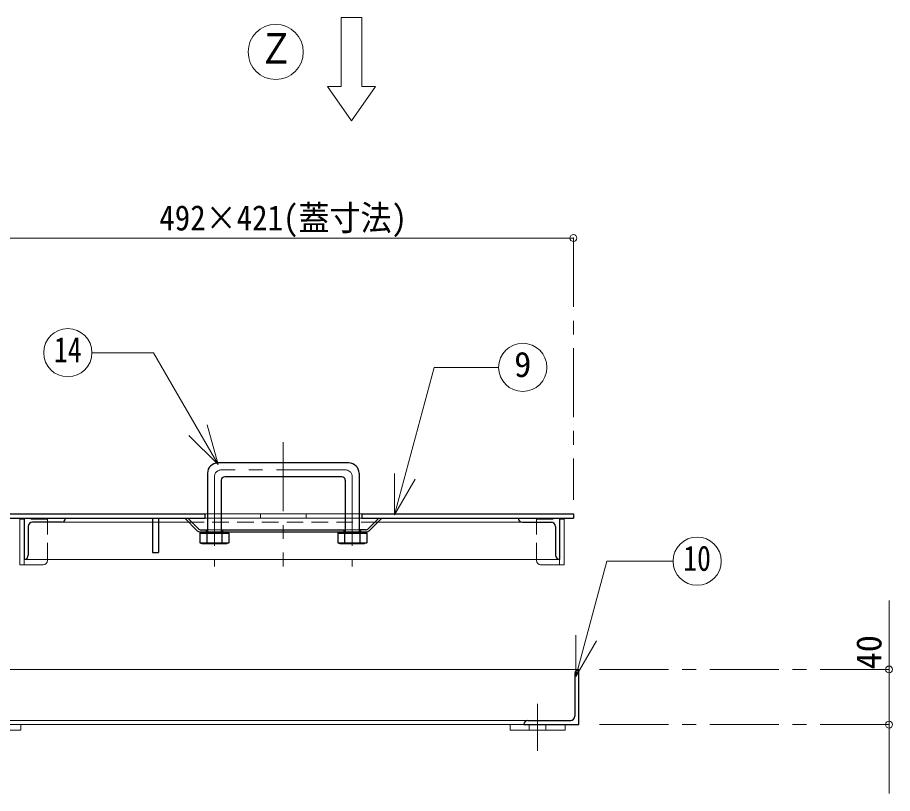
# Model space of a CAD drawing. Units: millimetres at full size, sheet at 1:10; details may follow other scales. Extents: x -2123 to 1927, y -1396 to 1414.
# Drawn here: x -1133 to -499, y -21 to 542 of the extents above; entities that cross this region are included whole.
import ezdxf
from ezdxf.enums import TextEntityAlignment as Align

# ---------------------------------------------------------------- set-up
doc = ezdxf.new("R2010")
doc.units = ezdxf.units.MM
doc.header["$LTSCALE"] = 10
doc.header["$PDMODE"] = 32
doc.header["$PDSIZE"] = 5
doc.linetypes.add('CHAIN1', pattern=[8, 5, -1, 1, -1])
doc.linetypes.add('DASHED1', pattern=[1.8, 1.2, -0.6])
doc.layers.add('0-0_ﾚｲﾔ1', color=4, linetype='Continuous', lineweight=9)
doc.styles.add('ＭＳ ゴシック', font='')
doc.styles.get('ＭＳ ゴシック').set_extended_font_data('MS Gothic')

msp = doc.modelspace()

# ---------------------------------------------------------------- linework, layer by layer
at = {"layer": '0-0_ﾚｲﾔ1', "color": 7, "lineweight": 18}
for p, q in [((-898.51, 542.13), (-883.51, 542.13)), ((-898.51, 542.13), (-898.51, 492.13)), ((-891.01, 467.13), (-908.51, 492.13)), ((-908.51, 492.13), (-898.51, 492.13)), ((-891.01, 467.13), (-873.51, 492.13)), ((-1034.77, 298.96), (-1079.36, 298.96)), ((-987.88, 217.75), (-1034.77, 298.96)), ((-987.88, 217.75), (-995.64, 246.72)), ((-987.88, 217.75), (-1009.09, 238.96)), ((-859.77, 181.2), (-859.77, 211.2)), ((-859.77, 181.2), (-844.77, 207.18)), ((-1131.71, 178.13), (-1128.51, 178.13)), ((-1131.71, 178.13), (-1131.71, 145.13)), ((-997.51, 182.13), (-995.51, 182.13)), ((-995.51, 178.93), (-997.51, 178.93)), ((-985.51, 182.13), (-957.1, 182.13)), ((-957.1, 178.93), (-985.51, 178.93)), ((-957.1, 182.13), (-957.1, 178.93)), ((-923.93, 182.13), (-923.93, 178.93)), ((-923.93, 182.13), (-895.51, 182.13)), ((-895.51, 178.93), (-923.93, 178.93)), ((-885.51, 182.13), (-883.51, 182.13)), ((-883.51, 178.93), (-885.51, 178.93)), ((-736.81, 178.13), (-740.01, 178.13)), ((-736.81, 178.13), (-736.81, 145.13)), ((-996.51, 170.43), (-995.51, 170.43)), ((-996.51, 168.93), (-995.51, 168.93)), ((-985.51, 170.43), (-984.51, 170.43)), ((-985.51, 168.93), (-984.51, 168.93)), ((-895.51, 170.43), (-896.51, 170.43)), ((-895.51, 168.93), (-896.51, 168.93)), ((-884.51, 170.43), (-885.51, 170.43)), ((-884.51, 168.93), (-885.51, 168.93)), ((-1128.51, 148.93), (-1128.51, 145.13)), ((-740.01, 148.93), (-740.01, 145.13)), ((-728.15, 63.9), (-705.7, 147.68)), ((-705.7, 147.68), (-657.74, 147.68)), ((-1131.71, 145.13), (-1128.51, 145.13)), ((-736.81, 145.13), (-740.01, 145.13)), ((-728.15, 63.9), (-728.15, 93.9)), ((-728.15, 63.9), (-713.15, 89.88)), ((-726.01, 69.13), (-1576.01, 69.13)), ((-1539.01, 32.13), (-763.01, 32.13)), ((-1536.01, 29.13), (-766.01, 29.13))]:
    msp.add_line(p, q, dxfattribs=at)
at = {"layer": '0-0_ﾚｲﾔ1'}
for p, q in [((-730.01, 382.13), (-1151.01, 382.13)), ((-957.1, 182.13), (-923.93, 182.13)), ((-957.1, 178.93), (-923.93, 178.93)), ((-1101.51, 175.93), (-1035.51, 175.93)), ((-1031.01, 175.93), (-1009.01, 175.93)), ((-872.01, 175.93), (-767.01, 175.93)), ((-1128.51, 148.93), (-740.01, 148.93)), ((-1111.71, 148.13), (-1111.71, 148.93)), ((-756.81, 148.13), (-756.81, 148.93)), ((-1114.71, 145.13), (-1128.51, 145.13)), ((-753.81, 145.13), (-740.01, 145.13)), ((-501.01, 119.13), (-501.01, -20.87)), ((-1131.01, 25.13), (-1131.01, 29.13)), ((-776.01, 25.13), (-776.01, 29.13)), ((-736.01, 25.13), (-736.01, 29.13)), ((-1171.01, 25.13), (-1131.01, 25.13)), ((-776.01, 25.13), (-736.01, 25.13))]:
    msp.add_line(p, q, dxfattribs=at)
at = {"layer": '0-0_ﾚｲﾔ1', "linetype": 'CHAIN1'}
for p, q in [((-730.01, 382.13), (-730.01, 192.13)), ((-940.51, 233.93), (-940.51, 143.93)), ((-895.51, 213.93), (-985.51, 213.93)), ((-990.51, 208.93), (-990.51, 143.93)), ((-890.51, 208.93), (-890.51, 143.93)), ((-501.01, 69.13), (-711.01, 69.13)), ((-756.01, 10.13), (-756.01, 44.13)), ((-501.01, 29.13), (-711.01, 29.13))]:
    msp.add_line(p, q, dxfattribs=at)
at = {"layer": '0-0_ﾚｲﾔ1', "color": 5, "lineweight": 25}
for p, q in [((-893.01, 218.93), (-988.01, 218.93)), ((-995.51, 211.43), (-995.51, 168.43)), ((-885.51, 211.43), (-885.51, 168.43)), ((-985.51, 206.43), (-985.51, 168.43)), ((-898.01, 208.93), (-983.01, 208.93)), ((-895.51, 206.43), (-895.51, 168.43)), ((-1163.51, 178.93), (-997.51, 178.93)), ((-1151.01, 182.13), (-997.51, 182.13)), ((-1128.51, 178.93), (-1128.51, 148.93)), ((-1031.01, 178.93), (-1031.01, 153.93)), ((-1002.89, 169.81), (-1012.01, 178.93)), ((-1002.27, 171.31), (-1009.89, 178.93)), ((-997.51, 182.13), (-997.51, 178.93)), ((-883.51, 182.13), (-883.51, 178.93)), ((-883.51, 182.13), (-730.01, 182.13)), ((-883.51, 178.93), (-730.01, 178.93)), ((-878.76, 171.31), (-871.13, 178.93)), ((-878.13, 169.81), (-869.01, 178.93)), ((-740.01, 178.93), (-740.01, 148.93)), ((-730.01, 182.13), (-730.01, 178.93)), ((-1125.51, 172.93), (-1125.51, 151.93)), ((-1101.51, 175.93), (-1122.51, 175.93)), ((-767.01, 175.93), (-746.01, 175.93)), ((-743.01, 172.93), (-743.01, 151.93)), ((-1001.01, 167.93), (-999.51, 168.43)), ((-1001.01, 167.93), (-980.01, 167.93)), ((-1001.01, 167.93), (-1001.01, 160.93)), ((-1000.77, 168.93), (-996.51, 168.93)), ((-999.51, 168.43), (-981.51, 168.43)), ((-996.01, 167.93), (-996.01, 160.93)), ((-985.01, 167.93), (-985.01, 160.93)), ((-984.51, 170.43), (-984.51, 168.93)), ((-984.51, 168.93), (-896.51, 168.93)), ((-901.01, 167.93), (-899.51, 168.43)), ((-901.01, 167.93), (-880.01, 167.93)), ((-899.51, 168.43), (-881.51, 168.43)), ((-896.01, 167.93), (-896.01, 160.93)), ((-890.51, 168.43), (-885.01, 167.93)), ((-885.01, 167.93), (-881.51, 168.43)), ((-1001.01, 160.93), (-980.01, 160.93)), ((-1001.01, 160.93), (-999.51, 160.43)), ((-999.51, 160.43), (-996.01, 160.93)), ((-999.51, 160.43), (-981.51, 160.43)), ((-996.01, 160.93), (-990.51, 160.43)), ((-990.51, 160.43), (-985.01, 160.93)), ((-985.01, 160.93), (-981.51, 160.43)), ((-901.01, 160.93), (-880.01, 160.93)), ((-899.51, 160.43), (-881.51, 160.43)), ((-880.01, 160.93), (-881.51, 160.43)), ((-729.01, 66.13), (-729.01, 35.13)), ((-726.01, 29.13), (-726.01, 69.13)), ((-763.01, 32.13), (-732.01, 32.13)), ((-766.01, 29.13), (-726.01, 29.13))]:
    msp.add_line(p, q, dxfattribs=at)
at = {"layer": '0-0_ﾚｲﾔ1', "linetype": 'DASHED1'}
for p, q in [((-1111.71, 178.13), (-1128.51, 178.13)), ((-1111.71, 148.93), (-1111.71, 178.13)), ((-995.51, 182.13), (-985.51, 182.13)), ((-995.51, 178.93), (-985.51, 178.93)), ((-895.51, 182.13), (-885.51, 182.13)), ((-895.51, 178.93), (-885.51, 178.93)), ((-756.81, 178.13), (-740.01, 178.13)), ((-756.81, 148.93), (-756.81, 178.13)), ((-1031.01, 175.93), (-1035.51, 175.93)), ((-872.01, 175.93), (-1009.01, 175.93)), ((-995.51, 170.43), (-985.51, 170.43)), ((-995.51, 168.93), (-985.51, 168.93)), ((-895.51, 170.43), (-885.51, 170.43)), ((-895.51, 168.93), (-885.51, 168.93)), ((-762.01, 25.13), (-762.01, 29.13)), ((-750.01, 25.13), (-750.01, 29.13))]:
    msp.add_line(p, q, dxfattribs=at)
at = {"layer": '0-0_ﾚｲﾔ1', "color": 7, "lineweight": 18}
for points in [[(-883.51, 542.13), (-883.51, 492.13), (-873.51, 492.13)], [(-859.77, 181.2), (-831.07, 288.3), (-784.27, 288.3)]]:
    msp.add_lwpolyline(points, dxfattribs=at)
at = {"layer": '0-0_ﾚｲﾔ1', "color": 5, "lineweight": 25}
for points in [[(-1035.51, 178.93), (-1035.51, 153.93), (-1031.01, 153.93)], [(-1000.15, 170.43), (-996.51, 170.43), (-996.51, 168.93)], [(-999.51, 168.43), (-996.01, 167.93), (-990.51, 168.43)], [(-990.51, 168.43), (-985.01, 167.93), (-981.51, 168.43)], [(-984.51, 170.43), (-896.51, 170.43), (-896.51, 168.93)], [(-981.51, 168.43), (-980.01, 167.93), (-980.01, 160.93), (-981.51, 160.43)], [(-901.01, 167.93), (-901.01, 160.93), (-899.51, 160.43), (-896.01, 160.93)], [(-899.51, 168.43), (-896.01, 167.93), (-890.51, 168.43)], [(-885.01, 167.93), (-885.01, 160.93), (-881.51, 160.43)], [(-880.88, 170.43), (-884.51, 170.43), (-884.51, 168.93), (-880.26, 168.93)], [(-881.51, 168.43), (-880.01, 167.93), (-880.01, 160.93)], [(-896.01, 160.93), (-890.51, 160.43), (-885.01, 160.93)]]:
    msp.add_lwpolyline(points, dxfattribs=at)
at = {"layer": '0-0_ﾚｲﾔ1', "color": 7, "lineweight": 18}
for centre, radius in [((-946.01, 517.13), 20), ((-1096.86, 298.96), 17.5), ((-766.77, 288.3), 17.5), ((-640.24, 147.68), 17.5)]:
    msp.add_circle(centre, radius, dxfattribs=at)
at = {"layer": '0-0_ﾚｲﾔ1', "color": 5, "lineweight": 25}
for centre, radius, start, end in [((-988.01, 211.43), 7.5, 90, 180), ((-893.01, 211.43), 7.5, 0, 90), ((-983.01, 206.43), 2.5, 90, 180), ((-898.01, 206.43), 2.5, 0, 90), ((-1101.51, 178.93), 3, 270, 0), ((-767.01, 178.93), 3, 180, 270), ((-1122.51, 172.93), 3, 90, 180), ((-746.01, 172.93), 3, 0, 90), ((-1000.77, 171.93), 3, 225, 270), ((-1000.15, 173.43), 3, 225, 270), ((-880.88, 173.43), 3, 270, 315), ((-880.26, 171.93), 3, 270, 315), ((-1128.51, 151.93), 3, 270, 0), ((-740.01, 151.93), 3, 180, 270), ((-726.01, 66.13), 3, 90, 180), ((-763.01, 29.13), 3, 90, 180), ((-732.01, 35.13), 3, 270, 0)]:
    msp.add_arc(centre, radius, start, end, dxfattribs=at)
at = {"layer": '0-0_ﾚｲﾔ1', "linetype": 'CHAIN1'}
for centre, start, end in [((-985.51, 208.93), 90, 180), ((-895.51, 208.93), 0, 90)]:
    msp.add_arc(centre, 5, start, end, dxfattribs=at)
at = {"layer": '0-0_ﾚｲﾔ1'}
for centre, start, end in [((-1114.71, 148.13), 270, 0), ((-753.81, 148.13), 180, 270)]:
    msp.add_arc(centre, 3, start, end, dxfattribs=at)
at = {"layer": '0-0_ﾚｲﾔ1', "color": 1}
for p in [(-730.01, 382.13), (-501.01, 69.13), (-501.01, 29.13)]:
    msp.add_point(p, dxfattribs=at)

# ---------------------------------------------------------------- texts
at = {"layer": '0-0_ﾚｲﾔ1', "color": 7, "style": 'ＭＳ ゴシック'}
for s, height, width, p in [('Ｚ', 21.99, 0.85, (-958.51, 502.13)), ('492×421(蓋寸法)', 18.33, 0.9, (-1030.51, 382.13)), ('14', 18.33, 0.8, (-1106.86, 286.46)), ('10', 18.33, 0.8, (-650.24, 135.18))]:
    msp.add_text(s, height=height, dxfattribs=dict(at, width=width)).set_placement(p, align=Align.BOTTOM_LEFT)
msp.add_text('9', height=18.33, dxfattribs=at).set_placement((-773.02, 275.8), align=Align.BOTTOM_LEFT)
msp.add_text('40', height=18.33, rotation=90, dxfattribs=at).set_placement((-501.01, 69.13), align=Align.BOTTOM_LEFT)

doc.saveas('drawing.dxf')
